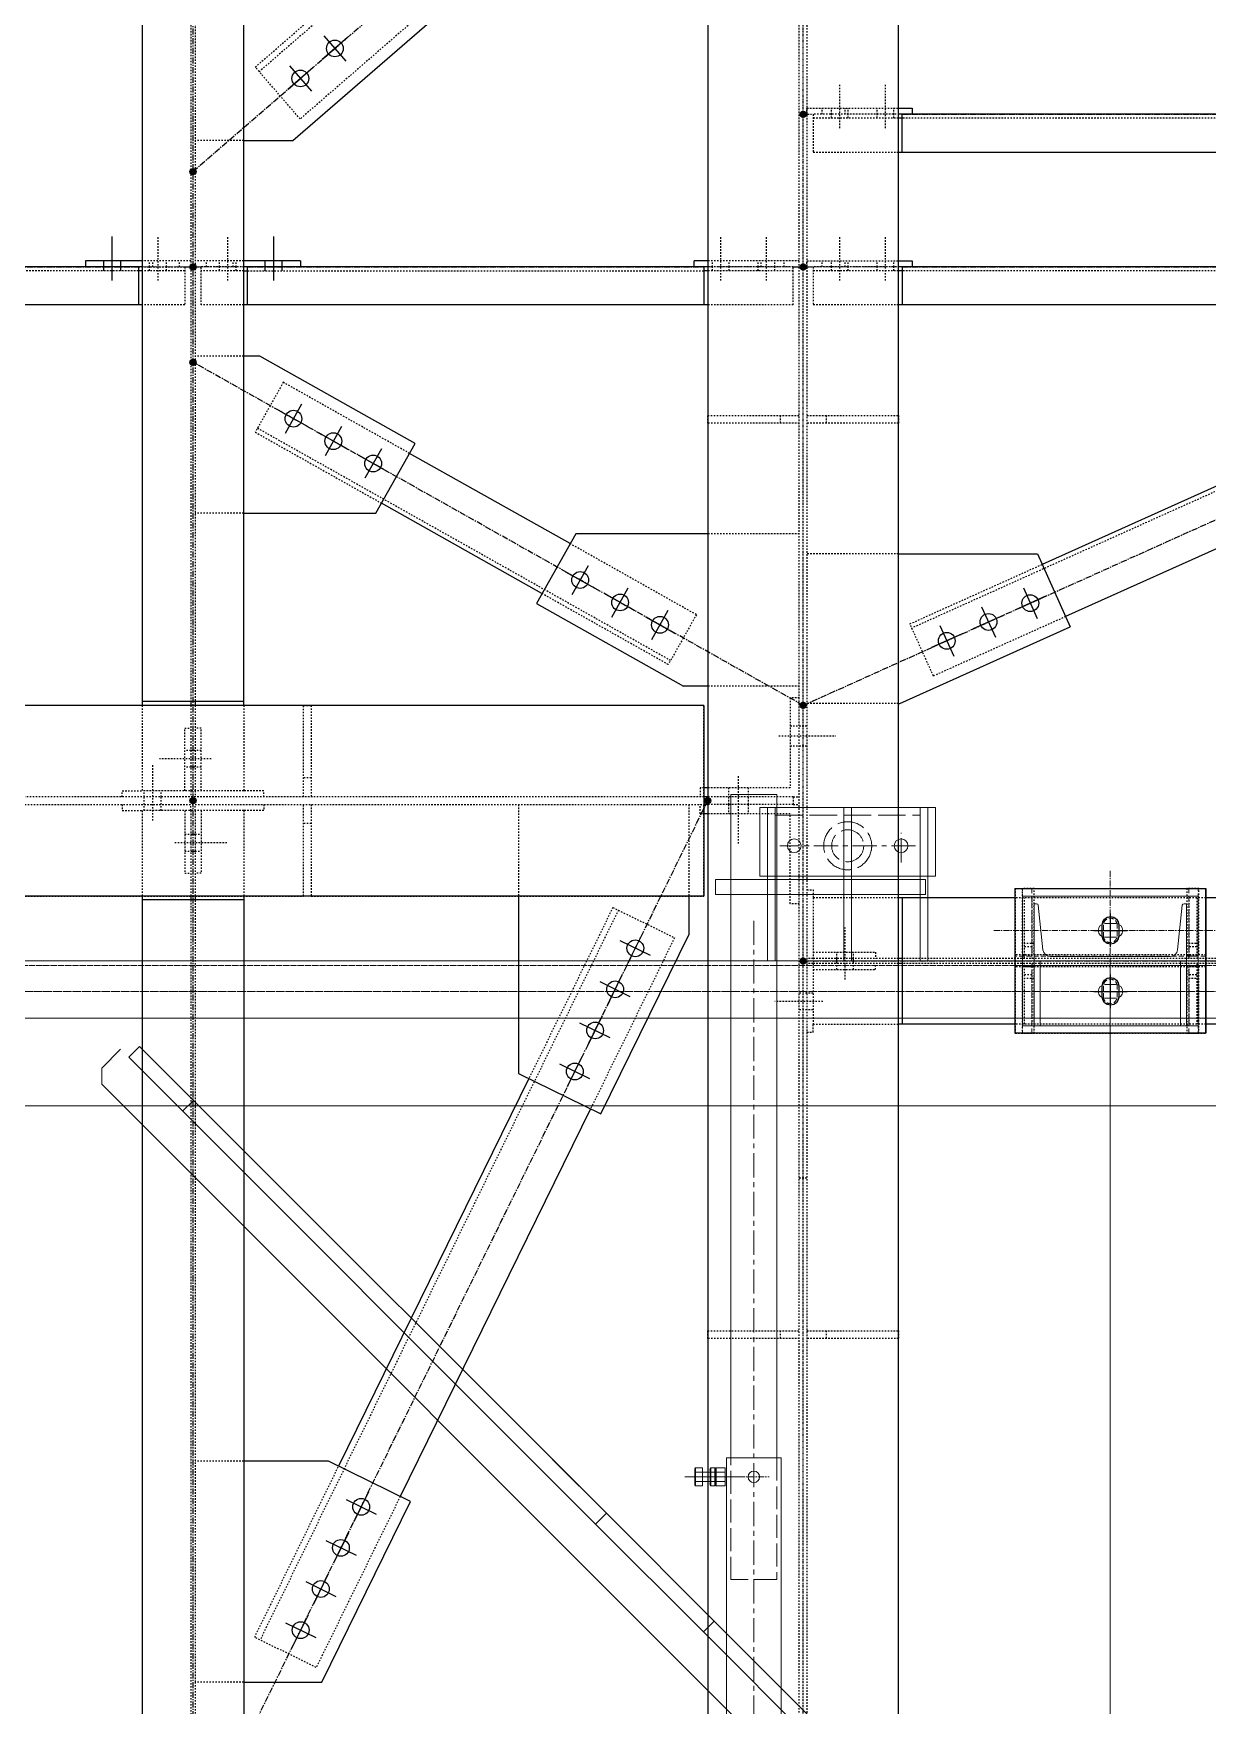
# Model space of a CAD drawing. Header units: millimetres. Extents: x -1319 to 21258, y 11161 to 27532.
# Drawn here: x 13218 to 14757, y 17496 to 19688 of the extents above; entities that cross this region are included whole.
import ezdxf

# ---------------------------------------------------------------- set-up
doc = ezdxf.new("R2010")
doc.units = ezdxf.units.MM
for name, pattern in [('ACAD_ISO02W100', [15, 12, -3]), ('CENTER', [12.7, 7.9375, -1.5875, 1.5875, -1.5875]), ('CENTER2', [1.125, 0.75, -0.125, 0.125, -0.125]), ('DXK_LINE_DOT2', [3.9198, 1.9599, -1.9599]), ('DXK_LINE_DOT5', [7.8785, 2.979, -0.9799, 0.9799, -0.9799, 0.9799, -0.9799]), ('HIDDEN', [9.525, 6.35, -3.175])]:
    doc.linetypes.add(name, pattern=pattern)
for name, color, linetype in [('1', 7, 'Continuous'), ('2', 7, 'Continuous'), ('4', 7, 'Continuous')]:
    doc.layers.add(name, color=color, linetype=linetype)
for name, color, linetype, lineweight in [('All Bought', 110, 'Continuous', 9), ('Belt', 4, 'Continuous', 9), ('CEN', 1, 'CENTER', 9), ('CENETR LINE', 1, 'CENTER2', 9), ('HIDDEN', 3, 'HIDDEN', 9), ('MAIN OBJECT', 2, 'Continuous', 18), ('OBJECT', 2, 'Continuous', 18), ('STR25', 30, 'Continuous', 5)]:
    doc.layers.add(name, color=color, linetype=linetype, lineweight=lineweight)

# ---------------------------------------------------------------- blocks, each defined once
blk = doc.blocks.new('A$Cfeb8c868')
at = {"layer": '4', "linetype": 'Continuous'}
for points in [[(8500, -3904, -1), (8500, -3896, -1)], [(7700, -3979, -1), (7700, -3971, -1)], [(7700, -4104, -1), (7700, -4096, -1)], [(7700, -4104, -1), (7700, -4096, -1)], [(8500, -4104, -1), (8500, -4096, -1)], [(8500, -4104, -1), (8500, -4096, -1)], [(7700, -4229, -1), (7700, -4221, -1)], [(8500, -4679, -1), (8500, -4671, -1)], [(8500, -4679, -1), (8500, -4671, -1)], [(7700, -4804, -1), (7700, -4796, -1)], [(7700, -4804, -1), (7700, -4796, -1)], [(8375, -4804, -1), (8375, -4796, -1)], [(8500, -5014, -1), (8500, -5006, -1)]]:
    blk.add_hatch(color=4, dxfattribs=at).paths.add_polyline_path(points)
at = {"layer": '1', "color": 4, "linetype": 'DXK_LINE_DOT2'}
for p, q in [((7702.8, -3071.6), (7702.8, -4670)), ((7697.2, -3092.9), (7697.2, -4670)), ((8495, -9688), (8495, -3285.3)), ((8505, -3285.3), (8505, -9688)), ((8306.3, -3393.7), (7786.8, -3844.1)), ((7781.6, -3838.1), (7970.5, -3674.3)), ((8375, -3705), (8375, -4295)), ((8625, -4295), (8625, -3705)), ((8029.4, -3742.3), (7840.6, -3906.1)), ((7840.6, -3906.1), (7781.6, -3838.1)), ((8548, -3918), (8548, -3860)), ((8608, -3918), (8608, -3860)), ((8505, -3900), (8505, -3892)), ((8505, -3892), (8625, -3892)), ((8513, -3900), (8513, -3950)), ((8630, -3900), (8513, -3900)), ((8525, -3900), (8525, -3892)), ((8537, -3900), (8537, -3892)), ((8537, -3905), (8537, -3900)), ((8555, -3900), (8555, -3892)), ((8559, -3900), (8559, -3892)), ((8559, -3905), (8559, -3900)), ((8597, -3900), (8597, -3892)), ((8597, -3905), (8597, -3900)), ((8619, -3900), (8619, -3892)), ((8619, -3905), (8619, -3900)), ((8625, -3905), (8513, -3905)), ((9428.4, -3905), (8630, -3905)), ((7766.6, -3934.2), (7702.8, -3934.2)), ((8625, -3950), (8513, -3950)), ((7654.2, -4118), (7654.2, -4060)), ((7745.8, -4118), (7745.8, -4060)), ((8392, -4118), (8392, -4060)), ((8452, -4118), (8452, -4060)), ((8548, -4118), (8548, -4060)), ((8608, -4118), (8608, -4060)), ((7697.2, -4092), (7633.4, -4092)), ((7643.2, -4100), (7643.2, -4092)), ((7647.2, -4100), (7647.2, -4092)), ((7665.2, -4100), (7665.2, -4092)), ((7682.2, -4100), (7682.2, -4092)), ((7697.2, -4092), (7697.2, -4100)), ((7766.6, -4092), (7702.8, -4092)), ((7717.9, -4100), (7717.9, -4092)), ((7734.8, -4100), (7734.8, -4092)), ((7752.8, -4100), (7752.8, -4092)), ((7756.8, -4100), (7756.8, -4092)), ((8495, -4092), (8375, -4092)), ((8381, -4100), (8381, -4092)), ((8403, -4100), (8403, -4092)), ((8441, -4100), (8441, -4092)), ((8445, -4100), (8445, -4092)), ((8463, -4100), (8463, -4092)), ((8475, -4100), (8475, -4092)), ((8505, -4100), (8505, -4092)), ((8505, -4092), (8625, -4092)), ((8525, -4100), (8525, -4092)), ((8537, -4100), (8537, -4092)), ((8555, -4100), (8555, -4092)), ((8559, -4100), (8559, -4092)), ((8597, -4100), (8597, -4092)), ((8619, -4100), (8619, -4092)), ((7628.4, -4105), (6695, -4105)), ((7628.4, -4100), (7689.2, -4100)), ((7689.2, -4105), (7633.4, -4105)), ((7643.2, -4105), (7643.2, -4100)), ((7665.2, -4105), (7665.2, -4100)), ((7689.2, -4100), (7689.2, -4150)), ((7710.9, -4150), (7710.9, -4100)), ((7771.6, -4100), (7710.9, -4100)), ((7766.6, -4105), (7710.9, -4105)), ((7734.8, -4105), (7734.8, -4100)), ((7756.8, -4105), (7756.8, -4100)), ((7771.6, -4105), (8370, -4105)), ((8487, -4100), (8370, -4100)), ((8487, -4105), (8375, -4105)), ((8381, -4105), (8381, -4100)), ((8403, -4105), (8403, -4100)), ((8441, -4105), (8441, -4100)), ((8463, -4105), (8463, -4100)), ((8487, -4150), (8487, -4100)), ((8630, -4100), (8513, -4100)), ((8513, -4100), (8513, -4150)), ((8625, -4105), (8513, -4105)), ((8537, -4105), (8537, -4100)), ((8559, -4105), (8559, -4100)), ((8597, -4105), (8597, -4100)), ((8619, -4105), (8619, -4100)), ((9428.4, -4105), (8630, -4105)), ((7689.2, -4150), (7633.4, -4150)), ((7766.6, -4150), (7710.9, -4150)), ((8487, -4150), (8375, -4150)), ((8625, -4150), (8513, -4150)), ((7766.6, -4217), (7702.8, -4217)), ((7818.4, -4251.4), (7781.6, -4316.8)), ((7984, -4344.6), (7818.4, -4251.4)), ((9390.1, -4237.2), (8642.5, -4573.6)), ((8375, -4305), (8375, -4295)), ((8375, -4295), (8495, -4295)), ((8470, -4295), (8470, -4305)), ((8505, -4295), (8625, -4295)), ((8530, -4295), (8530, -4305)), ((8625, -4295), (8625, -4305)), ((7781.6, -4316.8), (7947.2, -4409.9)), ((8326.2, -4616.2), (7784.5, -4311.6)), ((8495, -4305), (8375, -4305)), ((8375, -4305), (8375, -5495)), ((8625, -4305), (8505, -4305)), ((8625, -5495), (8625, -4305)), ((7766.6, -4423), (7702.8, -4423)), ((8495, -4449.9), (8375, -4449.9)), ((8360, -4556.1), (8194.4, -4462.9)), ((8625, -4476.5), (8505, -4476.5)), ((8640, -4568.1), (8813.3, -4490.2)), ((8323.2, -4621.5), (8157.6, -4528.3)), ((8360, -4556.1), (8323.2, -4621.5)), ((8844, -4558.6), (8670.8, -4636.5)), ((8670.8, -4636.5), (8640, -4568.1)), ((8495, -4650), (8375, -4650)), ((8495, -4665), (8483, -4665)), ((8483, -4665), (8483, -4783)), ((7845, -4675), (7392, -4675)), ((7633.4, -4675), (7633.4, -4787)), ((7697.2, -4675), (7697.2, -4787)), ((7702.8, -4675), (7702.8, -4787)), ((7766.6, -4675), (7766.6, -4787)), ((7845, -4795), (7845, -4675)), ((7845, -4675), (7855, -4675)), ((8370, -4675), (7855, -4675)), ((7855, -4675), (7855, -4795)), ((8370, -4795), (8370, -4675)), ((8625, -4672.7), (8505, -4672.7)), ((7689.2, -4787), (7689.2, -4705)), ((7689.2, -4705), (7697.2, -4705)), ((7710.9, -4705), (7702.8, -4705)), ((7710.9, -4787), (7710.9, -4705)), ((8483, -4702), (8495, -4702)), ((8495, -4702), (8505, -4702)), ((7697.2, -4734), (7689.2, -4734)), ((7702.8, -4734), (7697.2, -4734)), ((7710.9, -4734), (7702.8, -4734)), ((8468, -4715), (8543, -4715)), ((8483, -4728), (8495, -4728)), ((8495, -4728), (8505, -4728)), ((7647.2, -4826), (7647.2, -4753)), ((7723.9, -4745), (7655.9, -4745)), ((7697.2, -4756), (7689.2, -4756)), ((7702.8, -4756), (7697.2, -4756)), ((7710.9, -4756), (7702.8, -4756)), ((7855, -4770), (7845, -4770)), ((8415, -4768), (8415, -4858)), ((8370, -4795), (-125, -4795)), ((7607.2, -4795), (7607.2, -4787)), ((7607.2, -4787), (7633.4, -4787)), ((7766.6, -4787), (7633.4, -4787)), ((7636.2, -4795), (7636.2, -4787)), ((7636.2, -4805), (7636.2, -4795)), ((7658.2, -4795), (7658.2, -4787)), ((7658.2, -4805), (7658.2, -4795)), ((7697.2, -4787), (7697.2, -4795)), ((7702.8, -4787), (7702.8, -4795)), ((7792.8, -4787), (7766.6, -4787)), ((7792.8, -4795), (7792.8, -4787)), ((8365, -4783), (8365, -4795)), ((8370, -4783), (8365, -4783)), ((8487, -4795), (8370, -4795)), ((8370, -4795), (8370, -4805)), ((8483, -4783), (8375, -4783)), ((8402, -4783), (8402, -4795)), ((8402, -4795), (8402, -4805)), ((8428, -4783), (8428, -4795)), ((8428, -4795), (8428, -4805)), ((8487, -4795), (8487, -4805)), ((8487, -4795), (8495, -4795)), ((-125, -4805), (8370, -4805)), ((7607.2, -4805), (7607.2, -4813)), ((7607.2, -4813), (7633.4, -4813)), ((7766.6, -4813), (7633.4, -4813)), ((7633.4, -4813), (7633.4, -4925)), ((7636.2, -4813), (7636.2, -4805)), ((7658.2, -4813), (7658.2, -4805)), ((7689.2, -4813), (7689.2, -4895)), ((7697.2, -4813), (7697.2, -4805)), ((7697.2, -4813), (7697.2, -4925)), ((7702.8, -4813), (7702.8, -4805)), ((7702.8, -4813), (7702.8, -5955.7)), ((7710.9, -4813), (7710.9, -4895)), ((7792.8, -4813), (7766.6, -4813)), ((7766.6, -4813), (7766.6, -4925)), ((7792.8, -4805), (7792.8, -4813)), ((7845, -4925), (7845, -4805)), ((7855, -4805), (7855, -4925)), ((8126.9, -4805), (8126.9, -4925)), ((8350, -4805), (8350, -4925)), ((8365, -4817), (8365, -4805)), ((8370, -4817), (8365, -4817)), ((8370, -4925), (8370, -4805)), ((8370, -4805), (8375, -4805)), ((8487, -4805), (8375, -4805)), ((8483, -4817), (8375, -4817)), ((8402, -4805), (8402, -4817)), ((8428, -4805), (8428, -4817)), ((8483, -4935), (8483, -4817)), ((8487, -4805), (8495, -4805)), ((7689.2, -4844), (7697.2, -4844)), ((7697.2, -4844), (7702.8, -4844)), ((7702.8, -4844), (7710.9, -4844)), ((7855, -4830), (7845, -4830)), ((7676.1, -4855), (7744.2, -4855)), ((7689.2, -4866), (7697.2, -4866)), ((7697.2, -4866), (7702.8, -4866)), ((7702.8, -4866), (7710.9, -4866)), ((7689.2, -4895), (7697.2, -4895)), ((7710.9, -4895), (7702.8, -4895)), ((7413, -4925), (7845, -4925)), ((7697.2, -4930), (7697.2, -7680.5)), ((7855, -4925), (7845, -4925)), ((7855, -4925), (8370, -4925)), ((8505, -4916.7), (8513, -4916.7)), ((8513, -4916.7), (8513, -4927.2)), ((8513, -4927.2), (8513, -5092.8)), ((8625, -4927.2), (8513, -4927.2)), ((8777.9, -4915), (8778, -5105)), ((8777.9, -4915), (9028, -4915)), ((9028, -4927.2), (8777.9, -4927.2)), ((8787, -4915), (8787, -5002)), ((8803, -4915), (8787, -4915)), ((8790, -5006.7), (8790, -4927.2)), ((8800, -4927.2), (8800, -5006.7)), ((8803, -5002), (8803, -4915)), ((9003, -4915), (9003, -5002)), ((9019, -4915), (9003, -4915)), ((9006, -5006.7), (9006, -4927.2)), ((9016, -4927.2), (9016, -5006.7)), ((9019, -5002), (9019, -4915)), ((9028, -4915), (9028, -5105)), ((8257.8, -4943.5), (7788, -5900.4)), ((8250.6, -4940), (8140.4, -5164.4)), ((8250.6, -4940), (8331.4, -4979.7)), ((8495, -4935), (8483, -4935)), ((8555, -5034.3), (8555, -4966.3)), ((8331.4, -4979.7), (8221.2, -5204.1)), ((8513, -4998.7), (8595, -4998.7)), ((8544, -5006.7), (8544, -4998.7)), ((8566, -5006.7), (8566, -4998.7)), ((8595, -4998.7), (8595, -5006.7)), ((8803, -4987), (8787, -4987)), ((8800, -4991.7), (8790, -4991.7)), ((9019, -4987), (9003, -4987)), ((9016, -4991.7), (9006, -4991.7)), ((8513, -5006.7), (8505, -5006.7)), ((8513, -5013.3), (8505, -5013.3)), ((8625, -5006.7), (8513, -5006.7)), ((8625, -5013.3), (8513, -5013.3)), ((8544, -5013.3), (8544, -5006.7)), ((8544, -5021.3), (8544, -5013.3)), ((8566, -5013.3), (8566, -5006.7)), ((8566, -5021.3), (8566, -5013.3)), ((8595, -5021.3), (8595, -5013.3)), ((11487.3, -5006.7), (8630, -5006.7)), ((11487.3, -5013.3), (8630, -5013.3)), ((8778, -5018), (8778, -5002)), ((9028, -5002), (8778, -5002)), ((9028, -5018), (8778, -5018)), ((8787, -5002), (8803, -5002)), ((8803, -5018), (8787, -5018)), ((8787, -5018), (8787, -5105)), ((8790, -5092.8), (8790, -5013.3)), ((8800, -5013.3), (8800, -5092.8)), ((8803, -5105), (8803, -5018)), ((9003, -5002), (9019, -5002)), ((9019, -5018), (9003, -5018)), ((9003, -5018), (9003, -5105)), ((9006, -5092.8), (9006, -5013.3)), ((9016, -5013.3), (9016, -5092.8)), ((9019, -5105), (9019, -5018)), ((9028, -5018), (9028, -5002)), ((8513, -5021.3), (8595, -5021.3)), ((8803, -5033), (8787, -5033)), ((8800, -5028.3), (8790, -5028.3)), ((9019, -5033), (9003, -5033)), ((9016, -5028.3), (9006, -5028.3)), ((8526, -5063.3), (8463, -5063.3)), ((8505, -5052.3), (8495, -5052.3)), ((8513, -5052.3), (8505, -5052.3)), ((8505, -5074.3), (8495, -5074.3)), ((8513, -5074.3), (8505, -5074.3)), ((8505, -5103.3), (8513, -5103.3)), ((8513, -5092.8), (8625, -5092.8)), ((8513, -5103.3), (8513, -5092.8)), ((9028, -5092.8), (8778, -5092.8)), ((8778, -5105), (9028, -5105)), ((8787, -5105), (8803, -5105)), ((9003, -5105), (9019, -5105)), ((8495, -5294.6), (8505, -5294.6)), ((8375, -5505), (8375, -5495)), ((8375, -5495), (8495, -5495)), ((8470, -5495), (8470, -5505)), ((8505, -5495), (8625, -5495)), ((8530, -5495), (8530, -5505)), ((8625, -5495), (8625, -5505)), ((8495, -5505), (8375, -5505)), ((8375, -5505), (8375, -6495)), ((8625, -5505), (8505, -5505)), ((8625, -6495), (8625, -5505)), ((7766.6, -5665.8), (7702.8, -5665.8)), ((7780.9, -5896.8), (7891, -5672.4)), ((7971.8, -5712.1), (7861.6, -5936.5)), ((7861.6, -5936.5), (7780.9, -5896.8)), ((7766.6, -5955.7), (7702.8, -5955.7)), ((7702.8, -5955.7), (7702.8, -7680.5))]:
    blk.add_line(p, q, dxfattribs=at)
at = {"layer": '2', "color": 4, "linetype": 'DXK_LINE_DOT5'}
blk.add_line((8500, -10093), (8500, 2072.7), dxfattribs=at)
at = {"layer": '2', "color": 4, "linetype": 'Continuous'}
for p, q in [((7633.4, -3071.6), (7633.4, -4675)), ((7766.6, -4675), (7766.6, -3071.6)), ((8375, -3285.3), (8375, -9688)), ((8625, -9688), (8625, -3285.3)), ((7831, -3934.2), (8039.3, -3753.6)), ((7902.8, -3799.2), (7869.5, -3828)), ((7871.7, -3797), (7900.5, -3830.2)), ((7826.4, -3836.3), (7855.2, -3869.5)), ((7857.4, -3838.5), (7824.2, -3867.3)), ((8625, -3892), (8643, -3892)), ((8630, -3900), (8625, -3900)), ((9045, -3900), (8630, -3900)), ((8630, -3950), (8630, -3900)), ((8643, -3892), (8643, -3900)), ((8630, -3905), (8625, -3905)), ((7766.6, -3934.2), (7831, -3934.2)), ((9045, -3950), (8625, -3950)), ((7594.2, -4118), (7594.2, -4060)), ((7805.8, -4118), (7805.8, -4060)), ((7633.4, -4092), (7559.2, -4092)), ((7559.2, -4092), (7559.2, -4100)), ((7583.2, -4100), (7583.2, -4092)), ((7605.2, -4100), (7605.2, -4092)), ((7840.8, -4092), (7766.6, -4092)), ((7794.8, -4100), (7794.8, -4092)), ((7816.8, -4100), (7816.8, -4092)), ((7840.8, -4092), (7840.8, -4100)), ((8375, -4092), (8357, -4092)), ((8357, -4100), (8357, -4092)), ((8625, -4092), (8643, -4092)), ((8643, -4092), (8643, -4100)), ((7628.4, -4100), (6695, -4100)), ((7583.2, -4105), (7583.2, -4100)), ((7605.2, -4105), (7605.2, -4100)), ((7628.4, -4100), (7628.4, -4150)), ((7633.4, -4100), (7628.4, -4100)), ((7633.4, -4105), (7628.4, -4105)), ((7771.6, -4100), (7766.6, -4100)), ((7766.6, -4105), (7771.6, -4105)), ((8370, -4100), (7771.6, -4100)), ((7771.6, -4150), (7771.6, -4100)), ((7794.8, -4105), (7794.8, -4100)), ((7816.8, -4105), (7816.8, -4100)), ((8370, -4100), (8370, -4150)), ((8375, -4100), (8370, -4100)), ((8375, -4105), (8370, -4105)), ((8630, -4100), (8625, -4100)), ((8630, -4105), (8625, -4105)), ((9428.4, -4100), (8630, -4100)), ((8630, -4100), (8630, -4150)), ((7633.4, -4150), (6690, -4150)), ((8375, -4150), (7766.6, -4150)), ((9428.4, -4150), (8625, -4150)), ((7787.7, -4217), (7766.6, -4217)), ((7991.3, -4331.5), (7787.7, -4217)), ((7850.9, -4309.9), (7812.5, -4288.3)), ((7842.5, -4279.9), (7820.9, -4318.3)), ((7903.2, -4339.3), (7864.8, -4317.7)), ((7894.8, -4309.3), (7873.2, -4347.7)), ((9214.4, -4309.7), (8813.3, -4490.2)), ((7947.1, -4338.7), (7925.5, -4377.1)), ((7939.8, -4423), (7991.3, -4331.5)), ((7955.5, -4368.7), (7917.1, -4347.1)), ((8194.4, -4462.9), (7984, -4344.6)), ((9245.1, -4378.1), (8844, -4558.6)), ((7766.6, -4423), (7939.8, -4423)), ((8157.6, -4528.3), (7947.2, -4409.9)), ((8201.8, -4449.9), (8150.3, -4541.4)), ((8375, -4449.9), (8201.8, -4449.9)), ((8197, -4529.8), (8218.5, -4491.4)), ((8625, -4476.5), (8807.1, -4476.5)), ((8807.1, -4476.5), (8850.2, -4572.2)), ((8188.6, -4499.8), (8226.9, -4521.4)), ((8240.9, -4529.2), (8279.2, -4550.8)), ((8249.3, -4559.2), (8270.8, -4520.8)), ((8817.8, -4532), (8777.7, -4550)), ((8788.7, -4520.9), (8806.8, -4561.1)), ((8150.3, -4541.4), (8343.3, -4650)), ((8293.2, -4558.7), (8331.5, -4580.2)), ((8301.5, -4588.6), (8323.1, -4550.3)), ((8763.1, -4556.6), (8723, -4574.7)), ((8734, -4545.6), (8752.1, -4585.7)), ((8626.8, -4672.7), (8850.2, -4572.2)), ((8708.4, -4581.2), (8668.3, -4599.3)), ((8679.3, -4570.2), (8697.4, -4610.3)), ((8375, -4650), (8343.3, -4650)), ((8370, -4675), (-125, -4675)), ((7766.6, -4670), (7633.4, -4670)), ((7697.2, -4670), (7697.2, -4675)), ((7702.8, -4670), (7702.8, -4675)), ((8370, -4675), (8370, -4925)), ((8625, -4672.7), (8626.8, -4672.7)), ((8375, -4783), (8370, -4783)), ((8375, -4795), (8370, -4795)), ((8375, -4805), (8370, -4805)), ((8375, -4817), (8370, -4817)), ((8370, -4925), (7413, -4925)), ((7633.4, -4925), (7633.4, -7685.5)), ((7766.6, -4930), (7633.4, -4930)), ((7697.2, -4925), (7697.2, -4930)), ((7702.8, -4925), (7702.8, -4930)), ((7766.6, -4925), (7766.6, -7685.5)), ((8126.9, -4925), (8126.9, -5157.8)), ((8350, -4925), (8350, -4975.8)), ((8777.9, -4927.2), (8625, -4927.2)), ((8630, -4927.2), (8630, -5092.8)), ((8778, -5105), (8777.9, -4915)), ((8777.9, -4915), (9028, -4915)), ((9028, -4915), (9028, -5105)), ((10277.9, -4927.2), (9028, -4927.2)), ((8895.2, -4955.2), (8898.8, -4952.8)), ((8898.8, -4952.8), (8903, -4952)), ((8903, -4992), (8903, -4948)), ((8903, -4952), (8903, -4952)), ((8903, -4952), (8907.2, -4952.8)), ((8907.2, -4952.8), (8910.7, -4955.2)), ((8234.7, -5210.7), (8350, -4975.8)), ((8270.3, -5013.2), (8289.7, -4973.7)), ((8881, -4970), (8925, -4970)), ((8892, -4963), (8892.8, -4958.8)), ((8892, -4977), (8892, -4963)), ((8892.8, -4958.8), (8895.2, -4955.2)), ((8910.7, -4955.2), (8913.1, -4958.8)), ((8913.1, -4958.8), (8914, -4963)), ((8914, -4963), (8914, -4977)), ((8299.8, -5003.1), (8260.3, -4983.8)), ((8892.8, -4981.2), (8892, -4977)), ((8895.2, -4984.8), (8892.8, -4981.2)), ((8898.8, -4987.1), (8895.2, -4984.8)), ((8903, -4988), (8898.8, -4987.1)), ((8907.2, -4987.1), (8903, -4988)), ((8903, -4988), (8903, -4988)), ((8910.7, -4984.8), (8907.2, -4987.1)), ((8913.1, -4981.2), (8910.7, -4984.8)), ((8914, -4977), (8913.1, -4981.2)), ((8630, -5006.7), (8625, -5006.7)), ((8630, -5013.3), (8625, -5013.3)), ((8273.3, -5057), (8233.8, -5037.6)), ((8243.9, -5067.1), (8263.3, -5027.6)), ((8892, -5043), (8892.8, -5038.8)), ((8892.8, -5038.8), (8895.2, -5035.2)), ((8895.2, -5035.2), (8898.8, -5032.8)), ((8898.8, -5032.8), (8903, -5032)), ((8903, -5072), (8903, -5028)), ((8903, -5032), (8903, -5032)), ((8903, -5032), (8907.2, -5032.8)), ((8907.2, -5032.8), (8910.7, -5035.2)), ((8910.7, -5035.2), (8913.1, -5038.8)), ((8913.1, -5038.8), (8914, -5043)), ((8881, -5050), (8925, -5050)), ((8892, -5057), (8892, -5043)), ((8892.8, -5061.2), (8892, -5057)), ((8895.2, -5064.8), (8892.8, -5061.2)), ((8913.1, -5061.2), (8910.7, -5064.8)), ((8914, -5057), (8913.1, -5061.2)), ((8914, -5043), (8914, -5057)), ((8217.5, -5120.9), (8236.8, -5081.4)), ((8898.8, -5067.1), (8895.2, -5064.8)), ((8903, -5068), (8898.8, -5067.1)), ((8907.2, -5067.1), (8903, -5068)), ((8903, -5068), (8903, -5068)), ((8910.7, -5064.8), (8907.2, -5067.1)), ((8246.9, -5110.9), (8207.4, -5091.5)), ((8630, -5092.8), (8625, -5092.8)), ((8778, -5092.8), (8630, -5092.8)), ((9028, -5105), (8778, -5105)), ((10278, -5092.8), (9028, -5092.8)), ((8220.5, -5164.7), (8181, -5145.3)), ((8191, -5174.8), (8210.4, -5135.3)), ((8140.4, -5164.4), (7891, -5672.4)), ((8126.9, -5157.8), (8234.7, -5210.7)), ((8221.2, -5204.1), (7971.8, -5712.1)), ((7877.6, -5665.8), (7766.6, -5665.8)), ((7985.3, -5718.7), (7877.6, -5665.8)), ((7868.9, -5955.7), (7985.3, -5718.7)), ((7900.7, -5716.2), (7940.2, -5735.6)), ((7930.2, -5706.1), (7910.8, -5745.6)), ((7903.7, -5760), (7884.3, -5799.5)), ((7874.3, -5770), (7913.8, -5789.4)), ((7847.8, -5823.9), (7887.3, -5843.3)), ((7877.3, -5813.8), (7857.9, -5853.3)), ((7850.9, -5867.7), (7831.5, -5907.2)), ((7821.4, -5877.8), (7860.9, -5897.2)), ((7766.6, -5955.7), (7868.9, -5955.7))]:
    blk.add_line(p, q, dxfattribs=at)
for centre in [(7886.1, -3813.6), (7840.8, -3852.9), (7831.7, -4299.1), (7884, -4328.5), (7936.3, -4357.9), (8207.7, -4510.6), (8260, -4540), (8797.8, -4541), (8312.3, -4569.4), (8743, -4565.6), (8688.3, -4590.3), (8280, -4993.5), (8253.6, -5047.3), (8227.2, -5101.2), (8200.7, -5155), (7920.5, -5725.9), (7894, -5779.7), (7867.6, -5833.6), (7841.2, -5887.5)]:
    blk.add_circle(centre, 11, dxfattribs=at)
at = {"layer": '4', "color": 4, "linetype": 'CENTER'}
for p, q in [((7700, -3000), (7700, -4800)), ((7700, -3975), (8500, -3281.4)), ((8500, -3900), (8513, -3900)), ((8630, -3900), (9045, -3900)), ((6695, -4100), (7628.4, -4100)), ((7689.2, -4100), (7700, -4100)), ((7700, -4100), (7710.9, -4100)), ((7771.6, -4100), (8370, -4100)), ((8487, -4100), (8500, -4100)), ((8500, -4100), (8513, -4100)), ((8630, -4100), (9428.4, -4100)), ((8500, -4675), (7700, -4225)), ((8500, -4675), (9500, -4225)), ((7700, -4800), (7700, -7800)), ((7700, -6175), (8375, -4800)), ((8500, -5010), (11500, -5010))]:
    blk.add_line(p, q, dxfattribs=at)
at = {"layer": '4', "color": 4, "linetype": 'Continuous'}
for centre in [(8500, -3900), (7700, -3975), (7700, -4100), (7700, -4100), (8500, -4100), (8500, -4100), (7700, -4225), (8500, -4675), (8500, -4675), (7700, -4800), (7700, -4800), (8375, -4800), (8500, -5010)]:
    blk.add_circle(centre, 4, dxfattribs=at)
blk = doc.blocks.new('A$C8184bacf')
at = {"layer": 'All Bought', "color": 1}
for p, q in [((8405.3, -5661.5, -9047187969.3), (8405.3, -4792, -2238881718.3)), ((8405.3, -4792, -2238881718.3), (8465.4, -4792, -2238881718.3)), ((8465.4, -4792, -2238881718.3), (8465.4, -5661.5, -9047187969.3)), ((8385.2, -4923.1, -254079153.6), (8385.2, -4903.1, -254079153.6)), ((8385.2, -4903.1, -254079153.6), (8660.4, -4903.1, -254079153.6)), ((8588.4, -4899.1, -254079153.6), (8653.4, -4899.1, -254079153.6)), ((8660.4, -4903.1, -254079153.6), (8660.4, -4923.1, -254079153.6)), ((8660.4, -4923.1, -254079153.6), (8385.2, -4923.1, -254079153.6)), ((7605.1, -5125.7, -9047187969.3), (7580.4, -5150.5, -9047187969.3)), ((7615.7, -5136.3, -9047187969.3), (7629.9, -5122.2, -9047187969.3)), ((7629.9, -5122.2, -9047187969.3), (7700.6, -5192.9, -9047187969.3)), ((7580.4, -5171.7, -9047187969.3), (7580.4, -5150.5, -9047187969.3)), ((8227.9, -5748.5, -9047187969.3), (7615.7, -5136.3, -9047187969.3)), ((8708.7, -6300, -9047187969.3), (7580.4, -5171.7, -9047187969.3)), ((7686.4, -5207, -9047187969.3), (7700.6, -5192.9, -9047187969.3)), ((7700.6, -5192.9, -9047187969.3), (8242, -5734.3, -9047187969.3)), ((8171.3, -5663.6, -9047187969.3), (8242, -5734.3, -9047187969.3)), ((8399.4, -6938.5, -9047187969.3), (8399.4, -5661.5, -9047187969.3)), ((8471.4, -5661.5, -9047187969.3), (8399.4, -5661.5, -9047187969.3)), ((8471.4, -5661.5, -9047187969.3), (8471.4, -6938.5, -9047187969.3)), ((8227.9, -5748.5, -9047187969.3), (8242, -5734.3, -9047187969.3)), ((8242, -5734.3, -9047187969.3), (8383.4, -5875.7, -9047187969.3)), ((8369.3, -5889.9, -9047187969.3), (8227.9, -5748.5, -9047187969.3)), ((8369.3, -5889.9, -9047187969.3), (8383.4, -5875.7, -9047187969.3)), ((8383.4, -5875.7, -9047187969.3), (8807.7, -6300, -9047187969.3)), ((8793.5, -6314.1, -9047187969.3), (8369.3, -5889.9, -9047187969.3))]:
    blk.add_line(p, q, dxfattribs=at)
at = {"layer": 'All Bought', "color": 1, "linetype": 'ACAD_ISO02W100', "ltscale": 3}
for p, q in [((8463.4, -4899.1, -254079153.6), (8463.4, -4819.1, -254079153.6)), ((8463.4, -4819.1, -254079153.6), (8653.4, -4819.1, -254079153.6)), ((8653.4, -4899.1, -254079153.6), (8463.4, -4899.1, -254079153.6))]:
    blk.add_line(p, q, dxfattribs=at)
at = {"layer": 'All Bought', "color": 1, "linetype": 'CENTER', "ltscale": 4}
for p, q in [((8628.4, -4881, -254079153.6), (8628.4, -4842.1, -254079153.6)), ((8647.4, -4859.1, -254079153.6), (8469.5, -4859.1, -254079153.6)), ((8435.4, -4957.3, -2238881718.3), (8435.4, -7870.4, -2238881718.3))]:
    blk.add_line(p, q, dxfattribs=at)
at = {"layer": 'All Bought', "color": 1, "linetype": 'Continuous'}
for p, q in [((8358.8, -5674.5, -9047187969.3), (8357.9, -5676.1, -9047187969.3)), ((8357.9, -5696.9, -9047187969.3), (8357.9, -5675.9, -9047187969.3)), ((8358.8, -5674.5, -9047187969.3), (8367.9, -5674.5, -9047187969.3)), ((8358.8, -5698.5, -9047187969.3), (8358.8, -5674.5, -9047187969.3)), ((8367.9, -5698.5, -9047187969.3), (8367.9, -5674.5, -9047187969.3)), ((8378.8, -5674.5, -9047187969.3), (8377.9, -5676.1, -9047187969.3)), ((8377.9, -5696.9, -9047187969.3), (8377.9, -5675.9, -9047187969.3)), ((8378.8, -5674.5, -9047187969.3), (8384.1, -5674.5, -9047187969.3)), ((8378.8, -5698.5, -9047187969.3), (8378.8, -5674.5, -9047187969.3)), ((8384.1, -5674.5, -9047187969.3), (8385, -5676.1, -9047187969.3)), ((8384.1, -5698.5, -9047187969.3), (8384.1, -5674.5, -9047187969.3)), ((8385.9, -5674.5, -9047187969.3), (8385, -5676.1, -9047187969.3)), ((8385, -5696.9, -9047187969.3), (8385, -5675.9, -9047187969.3)), ((8385.9, -5674.5, -9047187969.3), (8397.9, -5674.5, -9047187969.3)), ((8385.9, -5698.5, -9047187969.3), (8385.9, -5674.5, -9047187969.3)), ((8397.9, -5698.5, -9047187969.3), (8397.9, -5674.5, -9047187969.3)), ((8419.5, -5686.5, -9047187969.3), (8344.9, -5686.5, -9047187969.3)), ((8358.8, -5698.5, -9047187969.3), (8357.9, -5696.9, -9047187969.3)), ((8358.8, -5680.5, -9047187969.3), (8397.9, -5680.5, -9047187969.3)), ((8358.8, -5692.5, -9047187969.3), (8397.9, -5692.5, -9047187969.3)), ((8358.8, -5698.5, -9047187969.3), (8367.9, -5698.5, -9047187969.3)), ((8378.8, -5698.5, -9047187969.3), (8377.9, -5696.9, -9047187969.3)), ((8378.8, -5698.5, -9047187969.3), (8384.1, -5698.5, -9047187969.3)), ((8384.1, -5698.5, -9047187969.3), (8385, -5696.9, -9047187969.3)), ((8385.9, -5698.5, -9047187969.3), (8385, -5696.9, -9047187969.3)), ((8385.9, -5698.5, -9047187969.3), (8397.9, -5698.5, -9047187969.3))]:
    blk.add_line(p, q, dxfattribs=at)
at = {"layer": 'All Bought', "color": 1, "linetype": 'ACAD_ISO02W100', "ltscale": 2.5}
for p, q in [((8405.3, -5821.3, -9047187969.3), (8405.3, -5661.5, -9047187969.3)), ((8405.3, -5661.5, -9047187969.3), (8465.4, -5661.5, -9047187969.3)), ((8465.4, -5661.5, -9047187969.3), (8465.4, -5821.3, -9047187969.3)), ((8465.4, -5821.3, -9047187969.3), (8405.3, -5821.3, -9047187969.3))]:
    blk.add_line(p, q, dxfattribs=at)
at = {"layer": 'All Bought', "color": 1, "linetype": 'CENTER'}
blk.add_line((8415.4, -5686.5, -9047187969.3), (8455.4, -5686.5, -9047187969.3), dxfattribs=at)
at = {"layer": 'All Bought', "color": 1, "linetype": 'ACAD_ISO02W100', "ltscale": 3}
for radius in [31.5, 21]:
    blk.add_circle((8558.4, -4859.1, -254079153.6), radius, dxfattribs=at)
at = {"layer": 'All Bought', "color": 1}
for centre in [(8488.4, -4859.1, -254079153.6), (8628.4, -4859.1, -254079153.6)]:
    blk.add_circle(centre, 9, dxfattribs=at)
at = {"layer": 'All Bought', "color": 1, "linetype": 'Continuous'}
blk.add_circle((8435.4, -5686.5, -9047187969.3), 7.5, dxfattribs=at)
for centre, radius, start, end in [((8363.3, -5677.5, -9047187969.3), 5.45, 146.6015, 213.3985), ((8383.3, -5677.5, -9047187969.3), 5.45, 146.6015, 213.3985), ((8379.5, -5677.5, -9047187969.3), 5.45, 326.6015, 33.3985), ((8390.4, -5677.5, -9047187969.3), 5.45, 146.6015, 213.3985), ((8378.3, -5686.5, -9047187969.3), 20.4, 162.9385, 197.0615), ((8363.3, -5695.5, -9047187969.3), 5.45, 146.6015, 213.3985), ((8398.3, -5686.5, -9047187969.3), 20.4, 162.9385, 197.0615), ((8383.3, -5695.5, -9047187969.3), 5.45, 146.6015, 213.3985), ((8364.5, -5686.5, -9047187969.3), 20.4, 342.9385, 17.0615), ((8379.5, -5695.5, -9047187969.3), 5.45, 326.6015, 33.3985), ((8405.4, -5686.5, -9047187969.3), 20.4, 162.9385, 197.0615), ((8390.4, -5695.5, -9047187969.3), 5.45, 146.6015, 213.3985)]:
    blk.add_arc(centre, radius, start, end, dxfattribs=at)
at = {"layer": 'Belt', "color": 1}
blk.add_line((15503.8, -5200, 448149754.8), (2588.1, -5200, 448149754.8), dxfattribs=at)
at = {"layer": 'CEN', "color": 1}
for p, q in [((6050, -4100, -2299610.9), (9950, -4100, -2299610.9)), ((8902.7, -5128.3, 8654673335.6), (8902.7, -4891.7, 8654673335.6)), ((8902.7, -4951, 8654673335.6), (8902.7, -4989, 8654673335.6)), ((8749.8, -4970, 8654673335.6), (9055.5, -4970, 8654673335.6)), ((8877.1, -4970, 8654673335.6), (8929.2, -4970, 8654673335.6)), ((8749.8, -5010, 8654673335.6), (9055.5, -5010, 8654673335.6)), ((8902.7, -5025.8, 8654673335.6), (8902.7, -5074.2, 8654673335.6)), ((3960.5, -5050, 448149754.8), (11884.2, -5050, 448149754.8)), ((15503.6, -5050, 448149754.8), (4136.2, -5050, 448149754.8)), ((8876.4, -5050, 8654673335.6), (8929, -5050, 8654673335.6))]:
    blk.add_line(p, q, dxfattribs=at)
at = {"layer": 'CENETR LINE', "color": 1}
blk.add_line((8902.7, -7590, 8654673335.6), (8902.7, -5010, 8654673335.6), dxfattribs=at)
at = {"layer": 'HIDDEN', "color": 1}
for p, q in [((8787.7, -5004, 8654673335.6), (8787.7, -4915, 8654673335.6)), ((8787.7, -4915, 8654673335.6), (8799.7, -4915, 8654673335.6)), ((8799.7, -4915, 8654673335.6), (8799.7, -5004, 8654673335.6)), ((9017.7, -4915, 8654673335.6), (9005.7, -4915, 8654673335.6)), ((9005.7, -4915, 8654673335.6), (9005.7, -5004, 8654673335.6)), ((9017.7, -5004, 8654673335.6), (9017.7, -4915, 8654673335.6)), ((8893.7, -4963, 158341350532), (8893.7, -4977, 158341350532)), ((8911.7, -4977, 158341350532), (8911.7, -4963, 158341350532)), ((3960.5, -5016.1, 9241202660.3), (11884.2, -5016.1, 9241202660.3)), ((15503.5, -5016.1, 7498900601.5), (4136.2, -5016.1, 7498900601.5)), ((9027.7, -5004, 8654673335.6), (8777.7, -5004, 8654673335.6)), ((8777.7, -5004, 8654673335.6), (8777.7, -5016, 8654673335.6)), ((8777.7, -5016, 8654673335.6), (9027.7, -5016, 8654673335.6)), ((8799.7, -5004, 8654673335.6), (8787.7, -5004, 8654673335.6)), ((8799.7, -5016, 8654673335.6), (8787.7, -5016, 8654673335.6)), ((8787.7, -5016, 8654673335.6), (8787.7, -5105, 8654673335.6)), ((8799.7, -5105, 8654673335.6), (8799.7, -5016, 8654673335.6)), ((9005.7, -5004, 8654673335.6), (9017.7, -5004, 8654673335.6)), ((9005.7, -5016, 8654673335.6), (9017.7, -5016, 8654673335.6)), ((9005.7, -5105, 8654673335.6), (9005.7, -5016, 8654673335.6)), ((9017.7, -5016, 8654673335.6), (9017.7, -5105, 8654673335.6)), ((9027.7, -5016, 8654673335.6), (9027.7, -5004, 8654673335.6)), ((8893.7, -5043, 158341350532), (8893.7, -5057, 158341350532)), ((8911.7, -5057, 158341350532), (8911.7, -5043, 158341350532)), ((8787.7, -5105, 8654673335.6), (8799.7, -5105, 8654673335.6)), ((9017.7, -5105, 8654673335.6), (9005.7, -5105, 8654673335.6))]:
    blk.add_line(p, q, dxfattribs=at)
for centre, start, end in [((8902.7, -4963, 158341350532), 0, 180), ((8902.7, -4977, 158341350532), 180, 0), ((8902.7, -5043, 158341350532), 0, 180), ((8902.7, -5057, 158341350532), 180, 0)]:
    blk.add_arc(centre, 9, start, end, dxfattribs=at)
at = {"layer": 'MAIN OBJECT', "color": 1}
for p, q in [((8443.4, -4899.1, -2315150496.3), (8443.4, -4809.1, -2315150496.3)), ((8443.4, -4809.1, -2315150496.3), (8673.4, -4809.1, -2315150496.3)), ((8453.4, -4809.1, -2315150496.3), (8453.4, -5010, -2315150496.3)), ((8463.4, -4809.1, -2315150496.3), (8463.4, -5010, -2315150496.3)), ((8553.4, -4809.1, -2315150496.3), (8553.4, -5010, -2315150496.3)), ((8563.4, -4809.1, -2315150496.3), (8563.4, -5010, -2315150496.3)), ((8653.4, -4809.1, -2315150496.3), (8653.4, -5010, -2315150496.3)), ((8653.4, -4819.1, -2315150496.3), (8653.4, -4899.1, -2315150496.3)), ((8663.4, -4809.1, -2315150496.3), (8663.4, -5010, -2315150496.3)), ((8673.4, -4809.1, -2315150496.3), (8673.4, -4899.1, -2315150496.3)), ((8443.4, -4899.1, -2315150496.3), (8673.4, -4899.1, -2315150496.3)), ((3960.5, -5010, 448149754.8), (11884.2, -5010, 448149754.8)), ((15503.5, -5010, 448149754.8), (4136.2, -5010, 448149754.8)), ((8453.4, -5010, -2315150496.3), (8463.4, -5010, -2315150496.3)), ((8553.4, -5010, -2315150496.3), (8563.4, -5010, -2315150496.3)), ((8653.4, -5010, -2315150496.3), (8663.4, -5010, -2315150496.3)), ((3960.5, -5085, 448149754.8), (11884.2, -5085, 448149754.8)), ((15503.6, -5085, 448149754.8), (4136.2, -5085, 448149754.8))]:
    blk.add_line(p, q, dxfattribs=at)
at = {"layer": 'MAIN OBJECT', "color": 1, "ltscale": 0.2}
for p, q in [((8896, -4961, 158341350532), (8910, -4961, 158341350532)), ((8910, -4979, 158341350532), (8896, -4979, 158341350532)), ((8910, -5041, 158341350532), (8896, -5041, 158341350532)), ((8896, -5059, 158341350532), (8910, -5059, 158341350532))]:
    blk.add_line(p, q, dxfattribs=at)
for centre, start, end in [((8896, -4970, 158341350532), 90, 270), ((8910, -4970, 158341350532), 270, 90), ((8896, -5050, 158341350532), 90, 270), ((8910, -5050, 158341350532), 270, 90)]:
    blk.add_arc(centre, 9, start, end, dxfattribs=at)
at = {"layer": 'OBJECT', "color": 1}
for p, q in [((8787.7, -4925, 8654673335.6), (9017.7, -4925, 8654673335.6)), ((8787.7, -5095, 8654673335.6), (8787.7, -4925, 8654673335.6)), ((9017.7, -4925, 8654673335.6), (9017.7, -5095, 8654673335.6)), ((8805.9, -4935, 8654673335.6), (8802.7, -4935, 8654673335.6)), ((8802.7, -4935, 8654673335.6), (8802.7, -5010, 8654673335.6)), ((8814.4, -4995.3, 8654673335.6), (8808.2, -4937.1, 8654673335.6)), ((8997.1, -4937.1, 8654673335.6), (8991, -4995.3, 8654673335.6)), ((9002.7, -4935, 8654673335.6), (8999.5, -4935, 8654673335.6)), ((9002.7, -5010, 8654673335.6), (9002.7, -4935, 8654673335.6)), ((8802.7, -5010, 8654673335.6), (9002.7, -5010, 8654673335.6)), ((8810.7, -5010, 8654673335.6), (8802.7, -5010, 8654673335.6)), ((8802.7, -5010, 8654673335.6), (8802.7, -5095, 8654673335.6)), ((8810.7, -5095, 8654673335.6), (8810.7, -5010, 8654673335.6)), ((8981, -5004.3, 8654673335.6), (8824.3, -5004.3, 8654673335.6)), ((8994.7, -5095, 8654673335.6), (8994.7, -5010, 8654673335.6)), ((8994.7, -5010, 8654673335.6), (9002.7, -5010, 8654673335.6)), ((9002.7, -5010, 8654673335.6), (9002.7, -5095, 8654673335.6)), ((9017.7, -5095, 8654673335.6), (8787.7, -5095, 8654673335.6)), ((8802.7, -5095, 8654673335.6), (8810.7, -5095, 8654673335.6)), ((9002.7, -5095, 8654673335.6), (8994.7, -5095, 8654673335.6))]:
    blk.add_line(p, q, dxfattribs=at)
for centre, radius, start, end in [((8805.9, -4937.4, 8654673335.6), 2.4, 6, 90), ((8999.5, -4937.4, 8654673335.6), 2.4, 90, 174), ((8824.3, -4994.3, 8654673335.6), 10, 186, 270), ((8981, -4994.3, 8654673335.6), 10, 270, 354)]:
    blk.add_arc(centre, radius, start, end, dxfattribs=at)
at = {"layer": 'STR25', "color": 1, "ltscale": 0.2}
for p, q in [((9027.7, -4915, 8654673335.6), (8777.7, -4915, 8654673335.6)), ((8777.7, -4915, 8654673335.6), (8777.7, -5105, 8654673335.6)), ((9027.7, -5105, 8654673335.6), (9027.7, -4915, 8654673335.6)), ((8777.7, -5105, 8654673335.6), (9027.7, -5105, 8654673335.6))]:
    blk.add_line(p, q, dxfattribs=at)

msp = doc.modelspace()

# ---------------------------------------------------------------- block references
for name in ['A$C8184bacf', 'A$Cfeb8c868']:
    msp.add_blockref(name, (5726.8, 23482))

doc.saveas('drawing.dxf')
